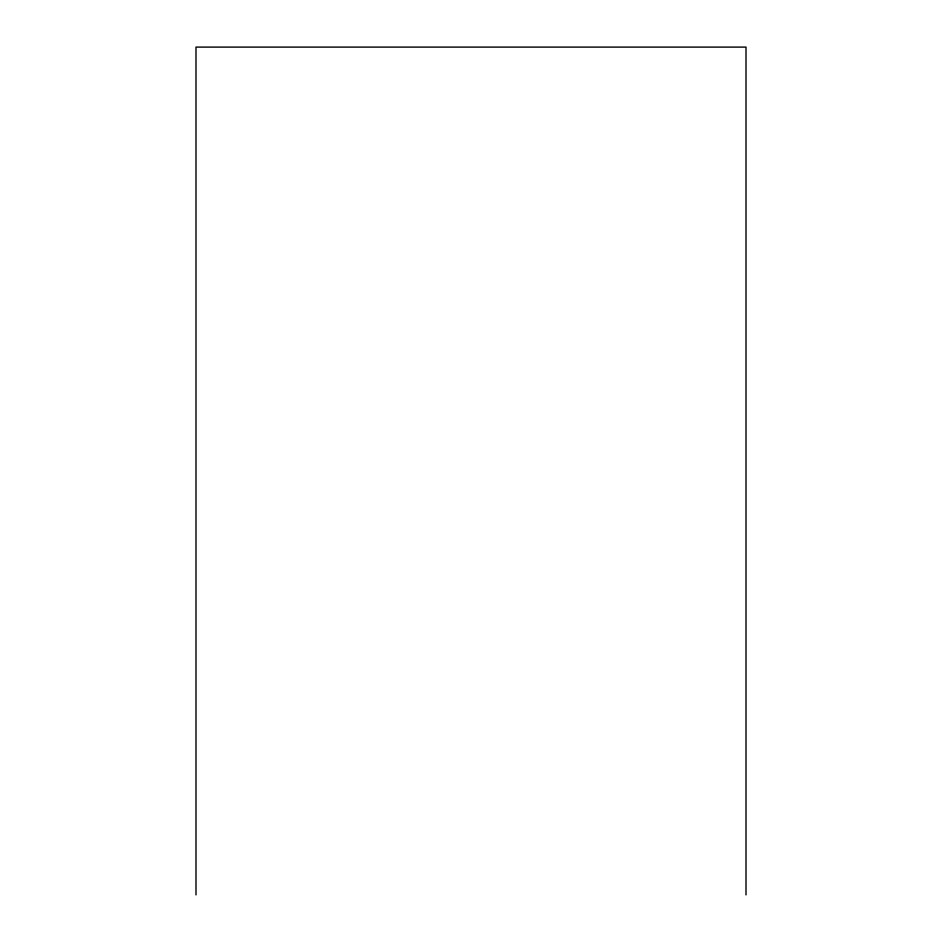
<?xml version="1.0" encoding="UTF-8"?>
<svg xmlns="http://www.w3.org/2000/svg" width="942" height="942" viewBox="0 0 942 942"><rect width="100%" height="100%" fill="white"/><g stroke="black" fill="none" stroke-linecap="round" stroke-linejoin="round"><path stroke-width="1.41" d="M746.005 894.9L746.005 47.1L195.995 47.1L195.995 894.9"/></g></svg>
